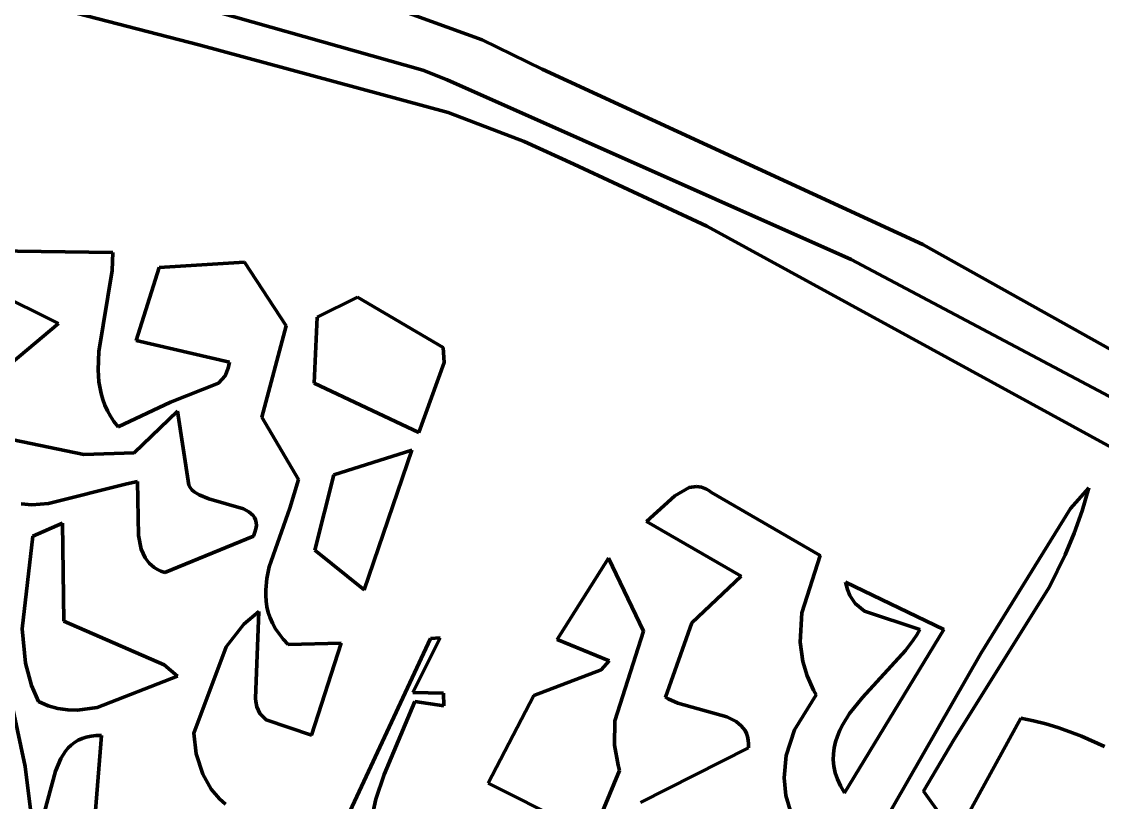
# Model space of a CAD drawing. Header units: millimetres. Extents: x 0 to 14.2, y 0 to 19.5.
# Drawn here: x 6.376 to 7.216, y 10.128 to 10.736 of the extents above; entities that cross this region are included whole.
import ezdxf

# ---------------------------------------------------------------- set-up
doc = ezdxf.new("R2010")
doc.units = ezdxf.units.MM
doc.layers.add('color#010101ff', color=7, linetype='CONTINUOUS', lineweight=100)
doc.layers.add('color#fdfdfdff', color=7, linetype='CONTINUOUS', lineweight=100)

msp = doc.modelspace()

# ---------------------------------------------------------------- linework, layer by layer
at = {"layer": 'color#010101ff'}
for p, q in [((6.68763, 10.69789), (6.42365, 10.77269)), ((6.40289, 10.74602), (6.51336, 10.7175)), ((6.66714, 10.7455), (6.73383, 10.72156)), ((6.73383, 10.72156), (6.78061, 10.69854)), ((6.51336, 10.7175), (6.70732, 10.66484)), ((6.70655, 10.69033), (6.68763, 10.69789)), ((6.78061, 10.69854), (7.07677, 10.56228)), ((7.02095, 10.55041), (6.70655, 10.69033)), ((6.70732, 10.66484), (6.76661, 10.6424)), ((6.76661, 10.6424), (6.80508, 10.62458)), ((6.80508, 10.62458), (6.90873, 10.57647)), ((6.90873, 10.57647), (7.2234, 10.40415)), ((7.07677, 10.56228), (7.24466, 10.46824)), ((6.44641, 10.55603), (6.32005, 10.55778)), ((6.44593, 10.54199), (6.44641, 10.55603)), ((6.48251, 10.54427), (6.46479, 10.48737)), ((6.54894, 10.54838), (6.48251, 10.54427)), ((6.58135, 10.49891), (6.54894, 10.54838)), ((7.28238, 10.41176), (7.02095, 10.55041)), ((6.43573, 10.47903), (6.44593, 10.54199)), ((6.34309, 10.53096), (6.40437, 10.50073)), ((6.63686, 10.52107), (6.60561, 10.50562)), ((6.70352, 10.48214), (6.63686, 10.52107)), ((6.60561, 10.50562), (6.60324, 10.45423)), ((6.40437, 10.50073), (6.35532, 10.45969)), ((6.56257, 10.4277), (6.58135, 10.49891)), ((6.46479, 10.48737), (6.53717, 10.4706)), ((6.43507, 10.46471), (6.43573, 10.47903)), ((6.70428, 10.47026), (6.70352, 10.48214)), ((6.53717, 10.4706), (6.53628, 10.46589)), ((6.68463, 10.41589), (6.70428, 10.47026)), ((6.43568, 10.45534), (6.43507, 10.46471)), ((6.53383, 10.46004), (6.52884, 10.45419)), ((6.53628, 10.46589), (6.53383, 10.46004)), ((6.43735, 10.44617), (6.43568, 10.45534)), ((6.52884, 10.45419), (6.4915, 10.43959)), ((6.60324, 10.45423), (6.68463, 10.41589)), ((6.31642, 10.445), (6.37833, 10.15597)), ((6.43865, 10.44166), (6.43735, 10.44617)), ((6.44028, 10.43722), (6.43865, 10.44166)), ((6.44227, 10.43284), (6.44028, 10.43722)), ((6.4915, 10.43959), (6.45062, 10.42015)), ((6.44464, 10.42853), (6.44227, 10.43284)), ((6.44742, 10.4243), (6.44464, 10.42853)), ((6.46324, 10.40013), (6.49672, 10.43249)), ((6.49672, 10.43249), (6.5056, 10.37484)), ((6.59094, 10.37935), (6.56257, 10.4277)), ((6.45062, 10.42015), (6.44742, 10.4243)), ((6.3689, 10.4101), (6.42391, 10.39878)), ((6.67924, 10.40202), (6.61844, 10.3828)), ((6.64203, 10.29348), (6.67924, 10.40202)), ((6.42391, 10.39878), (6.46324, 10.40013)), ((6.45743, 10.37599), (6.3964, 10.36057)), ((6.46565, 10.37765), (6.45743, 10.37599)), ((6.46659, 10.33572), (6.46565, 10.37765)), ((6.58426, 10.35693), (6.59094, 10.37935)), ((6.61844, 10.3828), (6.60362, 10.32424)), ((6.5056, 10.37484), (6.50669, 10.37297)), ((6.50669, 10.37297), (6.50808, 10.37129)), ((6.50808, 10.37129), (6.50974, 10.36979)), ((6.50974, 10.36979), (6.51379, 10.36724)), ((6.89486, 10.37295), (6.88379, 10.36649)), ((6.90059, 10.37393), (6.89486, 10.37295)), ((6.90445, 10.37344), (6.90059, 10.37393)), ((6.90833, 10.37187), (6.90445, 10.37344)), ((6.91028, 10.37063), (6.90833, 10.37187)), ((6.91222, 10.36907), (6.91028, 10.37063)), ((6.99678, 10.3202), (6.91222, 10.36907)), ((7.20584, 10.37271), (7.1917, 10.35674)), ((7.20071, 10.35493), (7.20584, 10.37271)), ((6.38349, 10.3597), (6.3751, 10.36025)), ((6.3964, 10.36057), (6.38349, 10.3597)), ((6.51379, 10.36724), (6.5212, 10.36428)), ((6.5212, 10.36428), (6.54828, 10.35638)), ((6.88379, 10.36649), (6.86169, 10.34669)), ((6.54828, 10.35638), (6.55243, 10.35412)), ((6.55243, 10.35412), (6.55561, 10.35132)), ((6.55561, 10.35132), (6.55677, 10.34966)), ((6.5682, 10.31133), (6.58426, 10.35693)), ((7.1917, 10.35674), (7.12193, 10.24387)), ((7.19451, 10.33758), (7.20071, 10.35493)), ((6.38425, 10.33525), (6.40742, 10.34534)), ((6.40742, 10.34534), (6.40836, 10.26904)), ((6.55677, 10.34966), (6.55761, 10.34782)), ((6.55761, 10.34782), (6.55809, 10.34577)), ((6.55819, 10.3435), (6.55788, 10.34099)), ((6.55809, 10.34577), (6.55819, 10.3435)), ((6.86169, 10.34669), (6.93524, 10.30418)), ((6.37603, 10.26318), (6.38425, 10.33525)), ((6.46851, 10.32518), (6.46659, 10.33572)), ((6.55591, 10.33517), (6.48688, 10.30694)), ((6.55713, 10.33822), (6.55591, 10.33517)), ((6.55788, 10.34099), (6.55713, 10.33822)), ((7.18736, 10.3206), (7.19451, 10.33758)), ((6.47161, 10.31824), (6.46851, 10.32518)), ((6.4747, 10.31423), (6.47161, 10.31824)), ((6.60362, 10.32424), (6.64203, 10.29348)), ((6.83204, 10.31809), (6.79209, 10.2547)), ((6.8593, 10.26113), (6.83204, 10.31809)), ((6.9825, 10.27545), (6.99678, 10.3202)), ((7.17513, 10.29573), (7.18736, 10.3206)), ((6.47874, 10.3108), (6.4747, 10.31423)), ((6.48116, 10.30934), (6.47874, 10.3108)), ((6.48387, 10.30804), (6.48116, 10.30934)), ((6.56637, 10.30231), (6.5682, 10.31133)), ((6.48688, 10.30694), (6.48387, 10.30804)), ((6.56549, 10.29337), (6.56637, 10.30231)), ((6.93524, 10.30418), (6.89709, 10.26786)), ((6.56548, 10.28895), (6.56549, 10.29337)), ((7.01664, 10.29935), (7.01798, 10.29376)), ((7.09296, 10.26256), (7.01664, 10.29935)), ((7.01798, 10.29376), (7.01998, 10.28891)), ((7.10093, 10.17676), (7.17513, 10.29573)), ((6.56579, 10.28456), (6.56548, 10.28895)), ((6.56644, 10.2802), (6.56579, 10.28456)), ((7.01998, 10.28891), (7.02408, 10.28288)), ((6.54851, 10.26662), (6.56019, 10.27652)), ((6.56019, 10.27652), (6.55757, 10.20893)), ((6.56747, 10.27588), (6.56644, 10.2802)), ((6.56889, 10.27161), (6.56747, 10.27588)), ((6.98115, 10.25273), (6.9825, 10.27545)), ((7.02408, 10.28288), (7.03128, 10.27679)), ((7.03128, 10.27679), (7.0744, 10.26243)), ((6.40836, 10.26904), (6.4864, 10.2351)), ((6.53462, 10.249), (6.54851, 10.26662)), ((6.57074, 10.26738), (6.56889, 10.27161)), ((6.57304, 10.2632), (6.57074, 10.26738)), ((6.89709, 10.26786), (6.87638, 10.21002)), ((6.37858, 10.23627), (6.37603, 10.26318)), ((6.57582, 10.25907), (6.57304, 10.2632)), ((6.57911, 10.25499), (6.57582, 10.25907)), ((6.8371, 10.19154), (6.8593, 10.26113)), ((7.01578, 10.13543), (7.09296, 10.26256)), ((7.072, 10.25831), (7.06928, 10.25421)), ((7.0744, 10.26243), (7.072, 10.25831)), ((6.58292, 10.25098), (6.57911, 10.25499)), ((6.62405, 10.25187), (6.58292, 10.25098)), ((6.60111, 10.18042), (6.62405, 10.25187)), ((6.69367, 10.25559), (6.61954, 10.09636)), ((6.67997, 10.21356), (6.7012, 10.256)), ((6.7012, 10.256), (6.69367, 10.25559)), ((6.79209, 10.2547), (6.83267, 10.23828)), ((6.98323, 10.23765), (6.98115, 10.25273)), ((7.06928, 10.25421), (7.06308, 10.2461)), ((6.50967, 10.18199), (6.53462, 10.249)), ((7.06308, 10.2461), (7.02972, 10.20972)), ((7.12193, 10.24387), (7.03256, 10.08811)), ((6.38327, 10.21898), (6.37858, 10.23627)), ((6.4864, 10.2351), (6.49687, 10.22612)), ((6.83267, 10.23828), (6.82642, 10.23117)), ((6.98661, 10.22644), (6.98323, 10.23765)), ((6.49687, 10.22612), (6.43434, 10.20183)), ((6.82642, 10.23117), (6.7741, 10.21126)), ((6.99172, 10.21536), (6.98661, 10.22644)), ((6.3887, 10.20651), (6.38327, 10.21898)), ((6.55757, 10.20893), (6.5577, 10.2066)), ((6.70386, 10.213), (6.67997, 10.21356)), ((6.70411, 10.20322), (6.70386, 10.213)), ((6.7741, 10.21126), (6.73856, 10.14289)), ((6.87638, 10.21002), (6.87854, 10.20867)), ((6.87854, 10.20867), (6.88602, 10.20531)), ((6.97687, 10.18447), (6.99383, 10.21169)), ((6.99383, 10.21169), (6.99172, 10.21536)), ((7.02972, 10.20972), (7.01977, 10.19716)), ((6.39623, 10.20325), (6.3887, 10.20651)), ((6.40381, 10.20113), (6.39623, 10.20325)), ((6.41143, 10.20004), (6.40381, 10.20113)), ((6.41906, 10.19986), (6.41143, 10.20004)), ((6.43434, 10.20183), (6.41906, 10.19986)), ((6.5577, 10.2066), (6.55849, 10.20243)), ((6.55849, 10.20243), (6.56088, 10.19729)), ((6.65757, 10.1497), (6.68148, 10.20643)), ((6.68148, 10.20643), (6.70411, 10.20322)), ((6.88602, 10.20531), (6.92423, 10.1946)), ((6.56088, 10.19729), (6.56593, 10.19219)), ((6.56593, 10.19219), (6.60111, 10.18042)), ((6.83694, 10.17243), (6.8371, 10.19154)), ((6.92423, 10.1946), (6.93146, 10.19087)), ((6.93146, 10.19087), (6.93538, 10.1877)), ((7.01977, 10.19716), (7.01433, 10.18854)), ((7.15305, 10.1935), (7.11013, 10.11542)), ((7.1628, 10.19149), (7.15305, 10.1935)), ((7.17237, 10.18905), (7.1628, 10.19149)), ((6.93538, 10.1877), (6.93839, 10.18385)), ((6.93839, 10.18385), (6.93951, 10.18164)), ((6.97045, 10.1645), (6.97687, 10.18447)), ((7.01208, 10.18414), (7.0102, 10.17967)), ((7.01433, 10.18854), (7.01208, 10.18414)), ((7.18178, 10.18622), (7.17237, 10.18905)), ((7.19104, 10.18303), (7.18178, 10.18622)), ((7.20016, 10.17951), (7.19104, 10.18303)), ((6.41415, 10.17265), (6.4167, 10.17466)), ((6.4167, 10.17466), (6.41949, 10.17637)), ((6.41949, 10.17637), (6.42256, 10.17779)), ((6.42256, 10.17779), (6.4259, 10.17887)), ((6.4259, 10.17887), (6.42955, 10.17961)), ((6.42955, 10.17961), (6.43352, 10.17999)), ((6.43782, 10.17997), (6.43302, 10.1217)), ((6.43352, 10.17999), (6.43782, 10.17997)), ((6.51125, 10.16587), (6.50967, 10.18199)), ((6.93951, 10.18164), (6.94034, 10.17921)), ((6.94034, 10.17921), (6.94087, 10.17656)), ((6.94087, 10.17656), (6.94108, 10.17366)), ((7.00871, 10.17513), (7.00767, 10.17051)), ((7.0102, 10.17967), (7.00871, 10.17513)), ((7.07734, 10.13682), (7.10093, 10.17676)), ((7.21804, 10.17159), (7.20016, 10.17951)), ((6.40612, 10.16221), (6.40974, 10.16788)), ((6.40974, 10.16788), (6.41184, 10.17039)), ((6.41184, 10.17039), (6.41415, 10.17265)), ((6.51646, 10.14987), (6.51125, 10.16587)), ((6.83969, 10.15688), (6.83694, 10.17243)), ((6.94095, 10.17051), (6.85716, 10.12801)), ((6.94108, 10.17366), (6.94095, 10.17051)), ((7.0071, 10.1658), (7.00704, 10.161)), ((7.00767, 10.17051), (7.0071, 10.1658)), ((6.40187, 10.15242), (6.40612, 10.16221)), ((6.96877, 10.14724), (6.97045, 10.1645)), ((7.00704, 10.161), (7.00754, 10.1561)), ((6.37833, 10.15597), (6.3875, 10.08119)), ((6.39011, 10.10822), (6.40187, 10.15242)), ((6.5231, 10.13828), (6.51646, 10.14987)), ((6.65103, 10.1305), (6.65757, 10.1497)), ((6.79907, 10.05314), (6.84083, 10.15295)), ((6.84083, 10.15295), (6.83969, 10.15688)), ((7.00754, 10.1561), (7.00862, 10.1511)), ((7.00862, 10.1511), (7.01033, 10.14599)), ((6.73856, 10.14289), (6.79936, 10.11229)), ((6.97014, 10.13329), (6.96877, 10.14724)), ((7.01033, 10.14599), (7.0127, 10.14077)), ((7.0127, 10.14077), (7.01578, 10.13543)), ((6.52945, 10.13085), (6.5231, 10.13828)), ((6.97419, 10.11938), (6.97014, 10.13329)), ((7.09222, 10.11583), (7.07734, 10.13682)), ((6.53431, 10.12671), (6.52945, 10.13085)), ((6.64894, 10.12089), (6.65103, 10.1305))]:
    msp.add_line(p, q, dxfattribs=at)
at = {"layer": 'color#fdfdfdff'}
for p, q in [((6.42365, 10.77269), (6.68763, 10.69789)), ((6.51336, 10.7175), (6.40289, 10.74602)), ((6.73383, 10.72156), (6.66714, 10.7455)), ((6.78061, 10.69854), (6.73383, 10.72156)), ((6.70732, 10.66484), (6.51336, 10.7175)), ((6.68763, 10.69789), (6.70655, 10.69033)), ((7.07677, 10.56228), (6.78061, 10.69854)), ((6.70655, 10.69033), (7.02095, 10.55041)), ((6.76661, 10.6424), (6.70732, 10.66484)), ((6.80508, 10.62458), (6.76661, 10.6424)), ((6.90873, 10.57647), (6.80508, 10.62458)), ((7.2234, 10.40415), (6.90873, 10.57647)), ((7.24466, 10.46824), (7.07677, 10.56228)), ((6.32005, 10.55778), (6.44641, 10.55603)), ((6.44641, 10.55603), (6.44593, 10.54199)), ((6.46479, 10.48737), (6.48251, 10.54427)), ((6.48251, 10.54427), (6.54894, 10.54838)), ((6.54894, 10.54838), (6.58135, 10.49891)), ((7.02095, 10.55041), (7.28238, 10.41176)), ((6.44593, 10.54199), (6.43573, 10.47903)), ((6.40437, 10.50073), (6.34309, 10.53096)), ((6.60561, 10.50562), (6.63686, 10.52107)), ((6.63686, 10.52107), (6.70352, 10.48214)), ((6.60324, 10.45423), (6.60561, 10.50562)), ((6.35532, 10.45969), (6.40437, 10.50073)), ((6.58135, 10.49891), (6.56257, 10.4277)), ((6.53717, 10.4706), (6.46479, 10.48737)), ((6.43573, 10.47903), (6.43507, 10.46471)), ((6.70352, 10.48214), (6.70428, 10.47026)), ((6.53628, 10.46589), (6.53717, 10.4706)), ((6.70428, 10.47026), (6.68463, 10.41589)), ((6.43507, 10.46471), (6.43568, 10.45534)), ((6.52884, 10.45419), (6.53383, 10.46004)), ((6.53383, 10.46004), (6.53628, 10.46589)), ((6.43568, 10.45534), (6.43735, 10.44617)), ((6.4915, 10.43959), (6.52884, 10.45419)), ((6.68463, 10.41589), (6.60324, 10.45423)), ((6.37833, 10.15597), (6.31642, 10.445)), ((6.43735, 10.44617), (6.43865, 10.44166)), ((6.43865, 10.44166), (6.44028, 10.43722)), ((6.44028, 10.43722), (6.44227, 10.43284)), ((6.45062, 10.42015), (6.4915, 10.43959)), ((6.44227, 10.43284), (6.44464, 10.42853)), ((6.44464, 10.42853), (6.44742, 10.4243)), ((6.49672, 10.43249), (6.46324, 10.40013)), ((6.5056, 10.37484), (6.49672, 10.43249)), ((6.56257, 10.4277), (6.59094, 10.37935)), ((6.44742, 10.4243), (6.45062, 10.42015)), ((6.42391, 10.39878), (6.3689, 10.4101)), ((6.61844, 10.3828), (6.67924, 10.40202)), ((6.67924, 10.40202), (6.64203, 10.29348)), ((6.46324, 10.40013), (6.42391, 10.39878)), ((6.3964, 10.36057), (6.45743, 10.37599)), ((6.45743, 10.37599), (6.46565, 10.37765)), ((6.46565, 10.37765), (6.46659, 10.33572)), ((6.59094, 10.37935), (6.58426, 10.35693)), ((6.60362, 10.32424), (6.61844, 10.3828)), ((6.50669, 10.37297), (6.5056, 10.37484)), ((6.50808, 10.37129), (6.50669, 10.37297)), ((6.50974, 10.36979), (6.50808, 10.37129)), ((6.51379, 10.36724), (6.50974, 10.36979)), ((6.88379, 10.36649), (6.89486, 10.37295)), ((6.89486, 10.37295), (6.90059, 10.37393)), ((6.90059, 10.37393), (6.90445, 10.37344)), ((6.90445, 10.37344), (6.90833, 10.37187)), ((6.90833, 10.37187), (6.91028, 10.37063)), ((6.91028, 10.37063), (6.91222, 10.36907)), ((6.91222, 10.36907), (6.99678, 10.3202)), ((7.1917, 10.35674), (7.20584, 10.37271)), ((7.20584, 10.37271), (7.20071, 10.35493)), ((6.3751, 10.36025), (6.38349, 10.3597)), ((6.38349, 10.3597), (6.3964, 10.36057)), ((6.5212, 10.36428), (6.51379, 10.36724)), ((6.54828, 10.35638), (6.5212, 10.36428)), ((6.86169, 10.34669), (6.88379, 10.36649)), ((6.55243, 10.35412), (6.54828, 10.35638)), ((6.55561, 10.35132), (6.55243, 10.35412)), ((6.55677, 10.34966), (6.55561, 10.35132)), ((6.58426, 10.35693), (6.5682, 10.31133)), ((7.12193, 10.24387), (7.1917, 10.35674)), ((7.20071, 10.35493), (7.19451, 10.33758)), ((6.40742, 10.34534), (6.38425, 10.33525)), ((6.40836, 10.26904), (6.40742, 10.34534)), ((6.55761, 10.34782), (6.55677, 10.34966)), ((6.55809, 10.34577), (6.55761, 10.34782)), ((6.55788, 10.34099), (6.55819, 10.3435)), ((6.55819, 10.3435), (6.55809, 10.34577)), ((6.93524, 10.30418), (6.86169, 10.34669)), ((6.38425, 10.33525), (6.37603, 10.26318)), ((6.46659, 10.33572), (6.46851, 10.32518)), ((6.48688, 10.30694), (6.55591, 10.33517)), ((6.55591, 10.33517), (6.55713, 10.33822)), ((6.55713, 10.33822), (6.55788, 10.34099)), ((7.19451, 10.33758), (7.18736, 10.3206)), ((6.46851, 10.32518), (6.47161, 10.31824)), ((6.47161, 10.31824), (6.4747, 10.31423)), ((6.64203, 10.29348), (6.60362, 10.32424)), ((6.79209, 10.2547), (6.83204, 10.31809)), ((6.83204, 10.31809), (6.8593, 10.26113)), ((6.99678, 10.3202), (6.9825, 10.27545)), ((7.18736, 10.3206), (7.17513, 10.29573)), ((6.4747, 10.31423), (6.47874, 10.3108)), ((6.47874, 10.3108), (6.48116, 10.30934)), ((6.48116, 10.30934), (6.48387, 10.30804)), ((6.5682, 10.31133), (6.56637, 10.30231)), ((6.48387, 10.30804), (6.48688, 10.30694)), ((6.56637, 10.30231), (6.56549, 10.29337)), ((6.89709, 10.26786), (6.93524, 10.30418)), ((6.56549, 10.29337), (6.56548, 10.28895)), ((7.01664, 10.29935), (7.09296, 10.26256)), ((7.01798, 10.29376), (7.01664, 10.29935)), ((7.01998, 10.28891), (7.01798, 10.29376)), ((7.17513, 10.29573), (7.10093, 10.17676)), ((6.56548, 10.28895), (6.56579, 10.28456)), ((6.56579, 10.28456), (6.56644, 10.2802)), ((7.02408, 10.28288), (7.01998, 10.28891)), ((6.56019, 10.27652), (6.54851, 10.26662)), ((6.55757, 10.20893), (6.56019, 10.27652)), ((6.56644, 10.2802), (6.56747, 10.27588)), ((6.56747, 10.27588), (6.56889, 10.27161)), ((6.9825, 10.27545), (6.98115, 10.25273)), ((7.03128, 10.27679), (7.02408, 10.28288)), ((7.0744, 10.26243), (7.03128, 10.27679)), ((6.4864, 10.2351), (6.40836, 10.26904)), ((6.54851, 10.26662), (6.53462, 10.249)), ((6.56889, 10.27161), (6.57074, 10.26738)), ((6.57074, 10.26738), (6.57304, 10.2632)), ((6.87638, 10.21002), (6.89709, 10.26786)), ((6.37603, 10.26318), (6.37858, 10.23627)), ((6.57304, 10.2632), (6.57582, 10.25907)), ((6.57582, 10.25907), (6.57911, 10.25499)), ((6.8593, 10.26113), (6.8371, 10.19154)), ((7.09296, 10.26256), (7.01578, 10.13543)), ((7.06928, 10.25421), (7.072, 10.25831)), ((7.072, 10.25831), (7.0744, 10.26243)), ((6.57911, 10.25499), (6.58292, 10.25098)), ((6.58292, 10.25098), (6.62405, 10.25187)), ((6.62405, 10.25187), (6.60111, 10.18042)), ((6.61954, 10.09636), (6.69367, 10.25559)), ((6.7012, 10.256), (6.67997, 10.21356)), ((6.69367, 10.25559), (6.7012, 10.256)), ((6.83267, 10.23828), (6.79209, 10.2547)), ((6.98115, 10.25273), (6.98323, 10.23765)), ((7.06308, 10.2461), (7.06928, 10.25421)), ((6.53462, 10.249), (6.50967, 10.18199)), ((7.02972, 10.20972), (7.06308, 10.2461)), ((7.03256, 10.08811), (7.12193, 10.24387)), ((6.37858, 10.23627), (6.38327, 10.21898)), ((6.49687, 10.22612), (6.4864, 10.2351)), ((6.82642, 10.23117), (6.83267, 10.23828)), ((6.98323, 10.23765), (6.98661, 10.22644)), ((6.43434, 10.20183), (6.49687, 10.22612)), ((6.7741, 10.21126), (6.82642, 10.23117)), ((6.98661, 10.22644), (6.99172, 10.21536)), ((6.38327, 10.21898), (6.3887, 10.20651)), ((6.5577, 10.2066), (6.55757, 10.20893)), ((6.67997, 10.21356), (6.70386, 10.213)), ((6.70386, 10.213), (6.70411, 10.20322)), ((6.73856, 10.14289), (6.7741, 10.21126)), ((6.87854, 10.20867), (6.87638, 10.21002)), ((6.88602, 10.20531), (6.87854, 10.20867)), ((6.99383, 10.21169), (6.97687, 10.18447)), ((6.99172, 10.21536), (6.99383, 10.21169)), ((7.01977, 10.19716), (7.02972, 10.20972)), ((6.3887, 10.20651), (6.39623, 10.20325)), ((6.39623, 10.20325), (6.40381, 10.20113)), ((6.40381, 10.20113), (6.41143, 10.20004)), ((6.41143, 10.20004), (6.41906, 10.19986)), ((6.41906, 10.19986), (6.43434, 10.20183)), ((6.55849, 10.20243), (6.5577, 10.2066)), ((6.56088, 10.19729), (6.55849, 10.20243)), ((6.68148, 10.20643), (6.65757, 10.1497)), ((6.70411, 10.20322), (6.68148, 10.20643)), ((6.92423, 10.1946), (6.88602, 10.20531)), ((6.56593, 10.19219), (6.56088, 10.19729)), ((6.60111, 10.18042), (6.56593, 10.19219)), ((6.8371, 10.19154), (6.83694, 10.17243)), ((6.93146, 10.19087), (6.92423, 10.1946)), ((6.93538, 10.1877), (6.93146, 10.19087)), ((7.01433, 10.18854), (7.01977, 10.19716)), ((7.11013, 10.11542), (7.15305, 10.1935)), ((7.15305, 10.1935), (7.1628, 10.19149)), ((7.1628, 10.19149), (7.17237, 10.18905)), ((6.93839, 10.18385), (6.93538, 10.1877)), ((6.93951, 10.18164), (6.93839, 10.18385)), ((6.97687, 10.18447), (6.97045, 10.1645)), ((7.0102, 10.17967), (7.01208, 10.18414)), ((7.01208, 10.18414), (7.01433, 10.18854)), ((7.17237, 10.18905), (7.18178, 10.18622)), ((7.18178, 10.18622), (7.19104, 10.18303)), ((7.19104, 10.18303), (7.20016, 10.17951)), ((6.4167, 10.17466), (6.41415, 10.17265)), ((6.41949, 10.17637), (6.4167, 10.17466)), ((6.42256, 10.17779), (6.41949, 10.17637)), ((6.4259, 10.17887), (6.42256, 10.17779)), ((6.42955, 10.17961), (6.4259, 10.17887)), ((6.43352, 10.17999), (6.42955, 10.17961)), ((6.43302, 10.1217), (6.43782, 10.17997)), ((6.43782, 10.17997), (6.43352, 10.17999)), ((6.50967, 10.18199), (6.51125, 10.16587)), ((6.94034, 10.17921), (6.93951, 10.18164)), ((6.94087, 10.17656), (6.94034, 10.17921)), ((6.94108, 10.17366), (6.94087, 10.17656)), ((7.00767, 10.17051), (7.00871, 10.17513)), ((7.00871, 10.17513), (7.0102, 10.17967)), ((7.10093, 10.17676), (7.07734, 10.13682)), ((7.20016, 10.17951), (7.21804, 10.17159)), ((6.40974, 10.16788), (6.40612, 10.16221)), ((6.41184, 10.17039), (6.40974, 10.16788)), ((6.41415, 10.17265), (6.41184, 10.17039)), ((6.51125, 10.16587), (6.51646, 10.14987)), ((6.83694, 10.17243), (6.83969, 10.15688)), ((6.85716, 10.12801), (6.94095, 10.17051)), ((6.94095, 10.17051), (6.94108, 10.17366)), ((7.00704, 10.161), (7.0071, 10.1658)), ((7.0071, 10.1658), (7.00767, 10.17051)), ((6.40612, 10.16221), (6.40187, 10.15242)), ((6.97045, 10.1645), (6.96877, 10.14724)), ((7.00754, 10.1561), (7.00704, 10.161)), ((6.3875, 10.08119), (6.37833, 10.15597)), ((6.40187, 10.15242), (6.39011, 10.10822)), ((6.51646, 10.14987), (6.5231, 10.13828)), ((6.65757, 10.1497), (6.65103, 10.1305)), ((6.84083, 10.15295), (6.79907, 10.05314)), ((6.83969, 10.15688), (6.84083, 10.15295)), ((7.00862, 10.1511), (7.00754, 10.1561)), ((7.01033, 10.14599), (7.00862, 10.1511)), ((6.79936, 10.11229), (6.73856, 10.14289)), ((6.96877, 10.14724), (6.97014, 10.13329)), ((7.0127, 10.14077), (7.01033, 10.14599)), ((7.01578, 10.13543), (7.0127, 10.14077)), ((6.5231, 10.13828), (6.52945, 10.13085)), ((6.97014, 10.13329), (6.97419, 10.11938)), ((7.07734, 10.13682), (7.09222, 10.11583)), ((6.52945, 10.13085), (6.53431, 10.12671)), ((6.65103, 10.1305), (6.64894, 10.12089))]:
    msp.add_line(p, q, dxfattribs=at)

doc.saveas('drawing.dxf')
